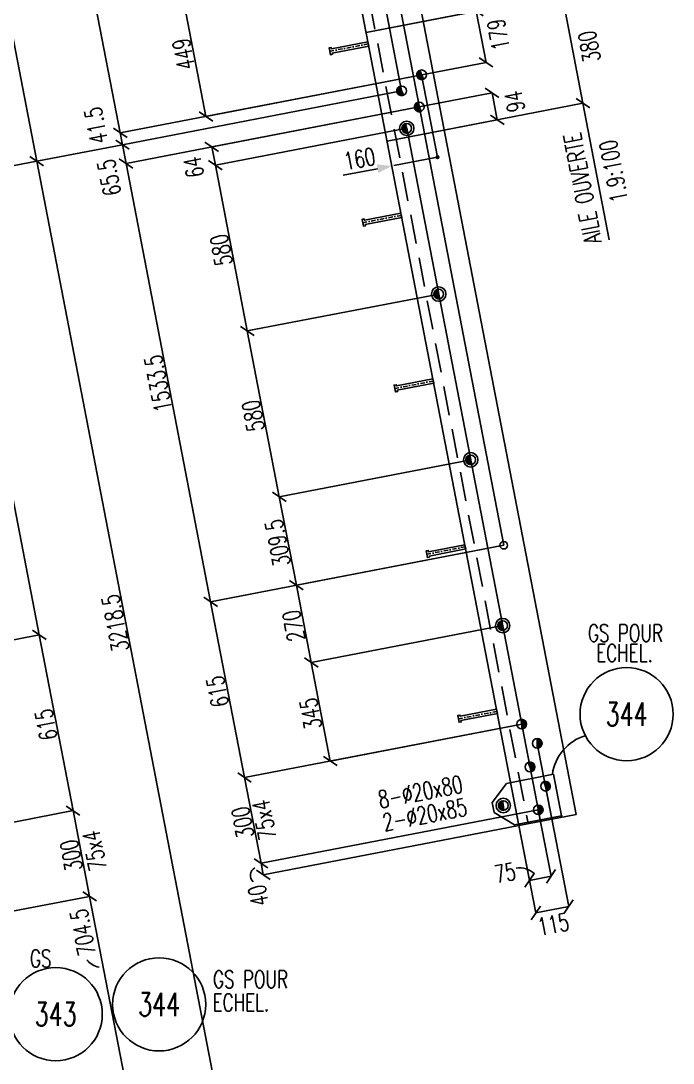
# Model space of a CAD drawing. Extents: x 512572 to 528792, y -20540 to -9023.
# Drawn here: x 524743 to 526985, y -18348 to -14766 of the extents above; entities that cross this region are included whole.
import ezdxf
from ezdxf.enums import TextEntityAlignment as Align

# ---------------------------------------------------------------- set-up
doc = ezdxf.new("R2010")
doc.units = 0
doc.header["$LTSCALE"] = 200
doc.header["$MEASUREMENT"] = 0
doc.linetypes.add('DASHDOT', pattern=[1, 0.5, -0.25, 0, -0.25])
doc.linetypes.add('DASHED', pattern=[0.75, 0.5, -0.25])
doc.layers.get('0').update_dxf_attribs({"linetype": 'CONTINUOUS'})
for name, color, linetype in [('ASSI', 3, 'CONTINUOUS'), ('BOLLINI_1', 7, 'CONTINUOUS'), ('Echelon', 1, 'CONTINUOUS'), ('FORI', 2, 'CONTINUOUS'), ('LINEA_ANG', 2, 'CONTINUOUS'), ('LINEE_PIASTRA', 2, 'CONTINUOUS'), ('LINEE_PIASTRE', 2, 'CONTINUOUS'), ('LP', 3, 'CONTINUOUS'), ('LS', 7, 'CONTINUOUS'), ('MZ', 6, 'DASHDOT'), ('PIASTRE', 5, 'CONTINUOUS'), ('QT_MAL', 7, 'CONTINUOUS'), ('QT_MPR', 7, 'CONTINUOUS'), ('QT_MSP', 7, 'CONTINUOUS'), ('TESTI_A_P', 7, 'CONTINUOUS'), ('TRAT-Y', 7, 'DASHED')]:
    doc.layers.add(name, color=color, linetype=linetype)
doc.styles.add('QUOTE', font='ROMANS8.SHX', dxfattribs={"width": 0.7})
doc.styles.add('RQL', font='ROMANS8.SHX', dxfattribs={"width": 0.7})
doc.styles.add('RS', font='ROMANS8.shx', dxfattribs={"width": 0.7})
doc.styles.get("Standard").update_dxf_attribs({"font": 'ROMANS8.SHX', "width": 0.7})
doc.dimstyles.new('FRECCE1', dxfattribs={"dimtxt": 60, "dimasz": 6.66, "dimexe": 0, "dimexo": 0, "dimgap": 1, "dimtad": 1, "dimzin": 0, "dimdsep": 46, "dimtxsty": 'RS', "dimblk1": 'QUOTP', "dimblk2": 'QUOTF', "dimsah": 1, "dimcen": 0, "dimclrd": 2, "dimclre": 2, "dimclrt": 7, "dimadec": 0, "dimazin": 0, "dimtfac": 1, "dimtix": 1, "dimtmove": 2, "dimatfit": 3, "dimldrblk": 'QUOTP', "dimfxl": 1, "dimtolj": 1, "dimtzin": 0, "dimarcsym": 0})
doc.dimstyles.new('TRATTO', dxfattribs={"dimscale": 0, "dimtxt": 60, "dimasz": 40, "dimexe": 0, "dimexo": 0, "dimgap": 5, "dimtad": 1, "dimrnd": 0.5, "dimdsep": 46, "dimtxsty": 'RS', "dimblk1": 'OBLIQUE', "dimblk2": 'OBLIQUE', "dimsah": 1, "dimcen": 0.09, "dimclrd": 2, "dimclre": 2, "dimclrt": 7, "dimadec": 0, "dimazin": 0, "dimtfac": 1, "dimtix": 1, "dimtmove": 2, "dimatfit": 3, "dimfxl": 1, "dimtolj": 1, "dimtzin": 0, "dimarcsym": 0})

# ---------------------------------------------------------------- blocks, each defined once
blk = doc.blocks.new('P20')
at = {"color": 0}
for p, q in [((0, 0.98), (0.02, 1)), ((0, 0.94), (0.06, 1)), ((1, -0.01), (0, 0.99)), ((0, 0.89), (0.1, 0.99)), ((0, 0.85), (0.14, 0.99)), ((0, 0.8), (0.18, 0.98)), ((0, 0.76), (0.22, 0.98)), ((0, 0.71), (0.25, 0.97)), ((0, 0.67), (0.29, 0.96)), ((1, -0.05), (0, 0.95)), ((0, 0.62), (0.32, 0.95)), ((0, 0.58), (0.36, 0.93)), ((0, 0.53), (0.39, 0.92)), ((0, 0.49), (0.42, 0.91)), ((1, -0.09), (0, 0.9)), ((0, 0.44), (0.45, 0.89)), ((0, 0.4), (0.48, 0.88)), ((0.99, -0.13), (0, 0.86)), ((0, 0.35), (0.51, 0.86)), ((0, 0.31), (0.54, 0.84)), ((0, 0.26), (0.56, 0.83)), ((0.99, -0.17), (0, 0.81)), ((0, 0.22), (0.59, 0.81)), ((0, 0.17), (0.61, 0.79)), ((0.98, -0.21), (0, 0.77)), ((0, 0.13), (0.64, 0.77)), ((0, 0.08), (0.66, 0.75)), ((0, 0.04), (0.69, 0.73)), ((0.97, -0.25), (0, 0.72)), ((0, -0.01), (0.71, 0.7)), ((0.96, -0.28), (0, 0.68)), ((0, -0.05), (0.73, 0.68)), ((0, -0.1), (0.75, 0.66)), ((0.95, -0.32), (0, 0.63)), ((0, -0.14), (0.77, 0.63)), ((0, -0.19), (0.79, 0.61)), ((0.94, -0.35), (0, 0.59)), ((0, -0.23), (0.81, 0.58)), ((0, -0.28), (0.83, 0.56)), ((0.92, -0.38), (0, 0.54)), ((0, -0.32), (0.85, 0.53)), ((0.91, -0.41), (0, 0.5)), ((0, -0.36), (0.87, 0.5)), ((0, -0.41), (0.88, 0.47)), ((0.9, -0.44), (0, 0.45)), ((0, -0.45), (0.9, 0.44)), ((0.88, -0.47), (0, 0.41)), ((0, -0.5), (0.91, 0.41)), ((0, -0.54), (0.92, 0.38)), ((0.87, -0.5), (0, 0.36)), ((0, -0.59), (0.94, 0.35)), ((0.85, -0.53), (0, 0.32)), ((0, -0.63), (0.95, 0.31)), ((0, -0.68), (0.96, 0.28)), ((0.83, -0.56), (0, 0.27)), ((0, -0.72), (0.97, 0.25)), ((0.81, -0.58), (0, 0.23)), ((0, -0.77), (0.98, 0.21)), ((0.79, -0.61), (0, 0.18)), ((0, -0.81), (0.99, 0.17)), ((0.77, -0.63), (0, 0.14)), ((0, -0.86), (0.99, 0.13)), ((0.75, -0.66), (0, 0.09)), ((0, -0.9), (1, 0.09)), ((0.73, -0.68), (0, 0.05)), ((0, -0.95), (1, 0.05)), ((0.71, -0.7), (0, 0.01)), ((0, -0.99), (1, 0.01)), ((1, 0.04), (0.04, 1)), ((1, 0.09), (0.09, 1)), ((0.99, 0.14), (0.14, 0.99)), ((0.98, 0.19), (0.19, 0.98)), ((0.97, 0.25), (0.25, 0.97)), ((0.95, 0.31), (0.31, 0.95)), ((0.92, 0.38), (0.38, 0.92)), ((0.88, 0.47), (0.47, 0.88)), ((0.81, 0.59), (0.59, 0.81)), ((0.69, -0.73), (0, -0.04)), ((0.66, -0.75), (0, -0.08)), ((0.64, -0.77), (0, -0.13)), ((0.61, -0.79), (0, -0.17)), ((0.59, -0.81), (0, -0.22)), ((0.56, -0.83), (0, -0.26)), ((0.54, -0.84), (0, -0.31)), ((0.51, -0.86), (0, -0.35)), ((0.48, -0.88), (0, -0.4)), ((0.45, -0.89), (0, -0.44)), ((0.42, -0.91), (0, -0.49)), ((0.39, -0.92), (0, -0.53)), ((0.36, -0.93), (0, -0.58)), ((0.32, -0.95), (0, -0.62)), ((0.29, -0.96), (0, -0.67)), ((0.25, -0.97), (0, -0.71)), ((0.22, -0.98), (0, -0.76)), ((0.18, -0.98), (0, -0.8)), ((0.14, -0.99), (0, -0.85)), ((0.1, -0.99), (0, -0.89)), ((0.04, -1), (1, -0.04)), ((0.09, -1), (1, -0.09)), ((0.14, -0.99), (0.99, -0.14)), ((0.19, -0.98), (0.98, -0.19)), ((0.25, -0.97), (0.97, -0.25)), ((0.31, -0.95), (0.95, -0.31)), ((0.38, -0.92), (0.92, -0.38)), ((0.47, -0.88), (0.88, -0.47)), ((0.59, -0.81), (0.81, -0.59))]:
    blk.add_line(p, q, dxfattribs=at)
for radius in [1.5, 1]:
    blk.add_circle((0, 0), radius)
blk = doc.blocks.new('MRKR_98')
blk.add_point((0, 0))
at = {"color": 7, "style": 'QUOTE', "width": 0.5, "flags": 1}
for tag, p in [('NFORI', (3.72, 5.3)), ('TI', (3.73, 6.83)), ('DI_S', (3.73, 6.42)), ('D_S', (3.73, 6.02)), ('E_S', (3.73, 5.68)), ('AUX2', (3.71, 4.93)), ('AUX1', (3.73, 4.19)), ('FAM', (3.73, 4.55)), ('COMMESSA', (3.73, 3.85)), ('MD', (3.73, 3.51)), ('MP', (3.73, 3.16)), ('LARGHEZZA', (3.73, 2.82)), ('SPESSORE', (3.73, 2.48)), ('NP', (3.73, 2.14)), ('SV', (3.73, 1.79)), ('PESO', (3.73, 1.45)), ('QUA', (3.73, 1.11)), ('LUN', (3.73, 0.76)), ('PROF', (3.73, 0.42)), ('POS', (3.73, 0.08))]:
    blk.add_attdef(tag, p, '', height=0.2, dxfattribs=at)
at = {"color": 7, "flags": 1}
for tag, p in [('LAV1', (5.26, 6.88)), ('LAV2', (5.26, 6.55)), ('LAV3', (5.26, 6.21)), ('LAV4', (5.26, 5.88)), ('LAV5', (5.26, 5.55)), ('LAV6', (5.26, 5.21)), ('LAV7', (5.26, 4.88)), ('LAV8', (5.26, 4.55)), ('LAV9', (5.26, 4.21)), ('LAV10', (5.26, 3.88))]:
    blk.add_attdef(tag, p, '', height=0.2, dxfattribs=at)
blk = doc.blocks.new('20')
at = {"color": 0}
for p, q in [((0, 0.98), (0.02, 1)), ((0, 0.94), (0.06, 1)), ((1, -0.01), (0, 0.99)), ((0, 0.89), (0.1, 0.99)), ((0, 0.85), (0.14, 0.99)), ((0, 0.8), (0.18, 0.98)), ((0, 0.76), (0.22, 0.98)), ((0, 0.71), (0.25, 0.97)), ((0, 0.67), (0.29, 0.96)), ((1, -0.05), (0, 0.95)), ((0, 0.62), (0.32, 0.95)), ((0, 0.58), (0.36, 0.93)), ((0, 0.53), (0.39, 0.92)), ((0, 0.49), (0.42, 0.91)), ((1, -0.09), (0, 0.9)), ((0, 0.44), (0.45, 0.89)), ((0, 0.4), (0.48, 0.88)), ((0.99, -0.13), (0, 0.86)), ((0, 0.35), (0.51, 0.86)), ((0, 0.31), (0.54, 0.84)), ((0, 0.26), (0.56, 0.83)), ((0.99, -0.17), (0, 0.81)), ((0, 0.22), (0.59, 0.81)), ((0, 0.17), (0.61, 0.79)), ((0.98, -0.21), (0, 0.77)), ((0, 0.13), (0.64, 0.77)), ((0, 0.08), (0.66, 0.75)), ((0, 0.04), (0.69, 0.73)), ((0.97, -0.25), (0, 0.72)), ((0, -0.01), (0.71, 0.7)), ((0.96, -0.28), (0, 0.68)), ((0, -0.05), (0.73, 0.68)), ((0, -0.1), (0.75, 0.66)), ((0.95, -0.32), (0, 0.63)), ((0, -0.14), (0.77, 0.63)), ((0, -0.19), (0.79, 0.61)), ((0.94, -0.35), (0, 0.59)), ((0, -0.23), (0.81, 0.58)), ((0, -0.28), (0.83, 0.56)), ((0.92, -0.38), (0, 0.54)), ((0, -0.32), (0.85, 0.53)), ((0.91, -0.41), (0, 0.5)), ((0, -0.36), (0.87, 0.5)), ((0, -0.41), (0.88, 0.47)), ((0.9, -0.44), (0, 0.45)), ((0, -0.45), (0.9, 0.44)), ((0.88, -0.47), (0, 0.41)), ((0, -0.5), (0.91, 0.41)), ((0, -0.54), (0.92, 0.38)), ((0.87, -0.5), (0, 0.36)), ((0, -0.59), (0.94, 0.35)), ((0.85, -0.53), (0, 0.32)), ((0, -0.63), (0.95, 0.31)), ((0, -0.68), (0.96, 0.28)), ((0.83, -0.56), (0, 0.27)), ((0, -0.72), (0.97, 0.25)), ((0.81, -0.58), (0, 0.23)), ((0, -0.77), (0.98, 0.21)), ((0.79, -0.61), (0, 0.18)), ((0, -0.81), (0.99, 0.17)), ((0.77, -0.63), (0, 0.14)), ((0, -0.86), (0.99, 0.13)), ((0.75, -0.66), (0, 0.09)), ((0, -0.9), (1, 0.09)), ((0.73, -0.68), (0, 0.05)), ((0, -0.95), (1, 0.05)), ((0.71, -0.7), (0, 0.01)), ((0, -0.99), (1, 0.01)), ((1, 0.04), (0.04, 1)), ((1, 0.09), (0.09, 1)), ((0.99, 0.14), (0.14, 0.99)), ((0.98, 0.19), (0.19, 0.98)), ((0.97, 0.25), (0.25, 0.97)), ((0.95, 0.31), (0.31, 0.95)), ((0.92, 0.38), (0.38, 0.92)), ((0.88, 0.47), (0.47, 0.88)), ((0.81, 0.59), (0.59, 0.81)), ((0.69, -0.73), (0, -0.04)), ((0.66, -0.75), (0, -0.08)), ((0.64, -0.77), (0, -0.13)), ((0.61, -0.79), (0, -0.17)), ((0.59, -0.81), (0, -0.22)), ((0.56, -0.83), (0, -0.26)), ((0.54, -0.84), (0, -0.31)), ((0.51, -0.86), (0, -0.35)), ((0.48, -0.88), (0, -0.4)), ((0.45, -0.89), (0, -0.44)), ((0.42, -0.91), (0, -0.49)), ((0.39, -0.92), (0, -0.53)), ((0.36, -0.93), (0, -0.58)), ((0.32, -0.95), (0, -0.62)), ((0.29, -0.96), (0, -0.67)), ((0.25, -0.97), (0, -0.71)), ((0.22, -0.98), (0, -0.76)), ((0.18, -0.98), (0, -0.8)), ((0.14, -0.99), (0, -0.85)), ((0.1, -0.99), (0, -0.89)), ((0.04, -1), (1, -0.04)), ((0.09, -1), (1, -0.09)), ((0.14, -0.99), (0.99, -0.14)), ((0.19, -0.98), (0.98, -0.19)), ((0.25, -0.97), (0.97, -0.25)), ((0.31, -0.95), (0.95, -0.31)), ((0.38, -0.92), (0.92, -0.38)), ((0.47, -0.88), (0.88, -0.47)), ((0.59, -0.81), (0.81, -0.59))]:
    blk.add_line(p, q, dxfattribs=at)
blk.add_line((0, 1), (0, -1))
blk.add_circle((0, 0), 1)
blk = doc.blocks.new('16')
blk.add_circle((0, 0), 1)
blk = doc.blocks.new('ASSE98')
blk.add_line((0, 0), (1, 0))
at = {"color": 7, "style": 'QUOTE', "width": 0.5, "flags": 1}
for tag, p in [('TI', (1.38308, 6.82731)), ('DI_S', (1.38308, 6.42178)), ('D_S', (1.38308, 6.02092)), ('E_S', (1.38308, 5.68065)), ('NFORI', (1.36454, 5.29792)), ('ALAR', (1.36349, 4.93246)), ('FAM', (1.3775, 4.54645)), ('ALA', (1.38308, 4.19257)), ('DISP2', (1.38308, 3.84971)), ('DISP1', (1.38308, 3.50686)), ('PINZAF', (1.38308, 3.164)), ('PINZAI', (1.38308, 2.82114)), ('TRP', (1.38308, 2.47829)), ('NP', (1.38308, 2.13543)), ('SV', (1.38308, 1.79257)), ('PESO', (1.38308, 1.44971)), ('QUA', (1.38308, 1.10686)), ('LUN', (1.38308, 0.764)), ('PROF', (1.38308, 0.42114)), ('POS', (1.38308, 0.07829))]:
    blk.add_attdef(tag, p, '', height=0.2, dxfattribs=at)
at = {"color": 7, "flags": 1}
for tag, p in [('LAV1', (3.07431, 6.82847)), ('LAV2', (3.07431, 6.49513)), ('LAV3', (3.07431, 6.1618)), ('LAV4', (3.07431, 5.82847)), ('LAV5', (3.07431, 5.49513)), ('LAV6', (3.07431, 5.1618)), ('LAV7', (3.07431, 4.82847)), ('LAV8', (3.07431, 4.49513)), ('LAV9', (3.07431, 4.1618)), ('LAV10', (3.07431, 3.82847))]:
    blk.add_attdef(tag, p, '', height=0.2, dxfattribs=at)
blk = doc.blocks.new('A$C6E393FD9')
at = {"layer": 'Echelon', "color": 3}
blk.add_lwpolyline([(2.5, 0), (0, 19.8), (168.6, 41.4), (167.9, 47.2), (177.8, 48.5), (181.8, 17.1), (171.9, 15.8), (171.2, 21.6), (2.5, 0)], close=True, dxfattribs=at)
at = {"layer": 'MZ', "ltscale": 0.2}
blk.add_line((1.3, 9.9), (179.8, 32.8), dxfattribs=at)
blk = doc.blocks.new('_OBLIQUE')
at = {"color": 0, "linetype": 'ByBlock'}
blk.add_line((-0.5, -0.5), (0.5, 0.5), dxfattribs=at)
blk = doc.blocks.new('*D52')
at = {"layer": 'QT_MPR', "color": 2, "lineweight": -2, "transparency": 16777216}
for p, q in [((525842.3, -13663.4), (524834.9, -13857.7)), ((524834.9, -13857.7), (525084.3, -15151.4)), ((526120.3, -14951.6), (525084.3, -15151.4))]:
    blk.add_line(p, q, dxfattribs=at)
at = {"layer": 'QT_MPR', "color": 2, "lineweight": -2, "transparency": 16777216, "xscale": 40, "yscale": 40, "zscale": 40}
for p, rotation in [((524834.9, -13857.7), 100.9154326102389), ((525084.3, -15151.4), 280.9154326102389)]:
    blk.add_blockref('_OBLIQUE', p, dxfattribs=dict(at, rotation=rotation))
at = {"layer": 'QT_MPR', "color": 7, "transparency": 16777216, "insert": (524925.2, -14511.2), "char_height": 60, "attachment_point": 5, "rotation": 100.9154, "style": 'RS'}
blk.add_mtext('\\A1;1317.5', dxfattribs=at)
blk = doc.blocks.new('*D53')
at = {"layer": 'QT_MPR', "color": 2, "lineweight": -2, "transparency": 16777216}
for p, q in [((526120.3, -14951.6), (525084.3, -15151.4)), ((526051.5, -15006.8), (525092.2, -15191.8)), ((525084.3, -15151.4), (525092.2, -15191.8))]:
    blk.add_line(p, q, dxfattribs=at)
at = {"layer": 'QT_MPR', "color": 2, "lineweight": -2, "transparency": 16777216, "xscale": 40, "yscale": 40, "zscale": 40}
for p, rotation in [((525084.3, -15151.4), 100.9154326102389), ((525092.2, -15191.8), 280.9154326102389)]:
    blk.add_blockref('_OBLIQUE', p, dxfattribs=dict(at, rotation=rotation))
at = {"layer": 'QT_MPR', "color": 7, "transparency": 16777216, "insert": (525000.9, -15125.7), "char_height": 60, "attachment_point": 5, "rotation": 100.9154, "style": 'RS'}
blk.add_mtext('\\A1;41.5', dxfattribs=at)
blk = doc.blocks.new('*D54')
at = {"layer": 'QT_MPR', "color": 2, "lineweight": -2, "transparency": 16777216}
for p, q in [((526051.5, -15006.8), (525092.2, -15191.8)), ((526112, -15062), (525104.6, -15256.3)), ((525092.2, -15191.8), (525104.6, -15256.3))]:
    blk.add_line(p, q, dxfattribs=at)
at = {"layer": 'QT_MPR', "color": 2, "lineweight": -2, "transparency": 16777216, "xscale": 40, "yscale": 40, "zscale": 40}
for p, rotation in [((525092.2, -15191.8), 100.9154326102389), ((525104.6, -15256.3), 280.9154326102389)]:
    blk.add_blockref('_OBLIQUE', p, dxfattribs=dict(at, rotation=rotation))
at = {"layer": 'QT_MPR', "color": 7, "transparency": 16777216, "insert": (525046.5, -15305), "char_height": 60, "attachment_point": 5, "rotation": 100.9154, "style": 'RS'}
blk.add_mtext('\\A1;65.5', dxfattribs=at)
blk = doc.blocks.new('*D55')
at = {"layer": 'QT_MPR', "color": 2, "lineweight": -2, "transparency": 16777216}
for p, q in [((526112, -15062), (525104.6, -15256.3)), ((525104.6, -15256.3), (525395, -16762.2)), ((526402.4, -16567.9), (525395, -16762.2))]:
    blk.add_line(p, q, dxfattribs=at)
at = {"layer": 'QT_MPR', "color": 2, "lineweight": -2, "transparency": 16777216, "xscale": 40, "yscale": 40, "zscale": 40}
for p, rotation in [((525104.6, -15256.3), 100.9154326102389), ((525395, -16762.2), 280.9154326102389)]:
    blk.add_blockref('_OBLIQUE', p, dxfattribs=dict(at, rotation=rotation))
at = {"layer": 'QT_MPR', "color": 7, "transparency": 16777216, "insert": (525214.7, -16012.4), "char_height": 60, "attachment_point": 5, "rotation": 100.9154, "style": 'RS'}
blk.add_mtext('\\A1;1533.5', dxfattribs=at)
blk = doc.blocks.new('*D56')
at = {"layer": 'QT_MPR', "color": 2, "lineweight": -2, "transparency": 16777216}
for p, q in [((526402.4, -16567.9), (525395, -16762.2)), ((525395, -16762.2), (525511.5, -17366.4)), ((526464, -17182.7), (525511.5, -17366.4))]:
    blk.add_line(p, q, dxfattribs=at)
at = {"layer": 'QT_MPR', "color": 2, "lineweight": -2, "transparency": 16777216, "xscale": 40, "yscale": 40, "zscale": 40}
for p, rotation in [((525395, -16762.2), 100.9154326102389), ((525511.5, -17366.4), 280.9154326102389)]:
    blk.add_blockref('_OBLIQUE', p, dxfattribs=dict(at, rotation=rotation))
at = {"layer": 'QT_MPR', "color": 7, "transparency": 16777216, "insert": (525418.9, -17070.9), "char_height": 60, "attachment_point": 5, "rotation": 100.9154, "style": 'RS'}
blk.add_mtext('\\A1;615', dxfattribs=at)
blk = doc.blocks.new('*D57')
at = {"layer": 'QT_MPR', "color": 2, "lineweight": -2, "transparency": 16777216}
for p, q in [((526464, -17182.7), (525511.5, -17366.4)), ((525511.5, -17366.4), (525568.3, -17660.9)), ((526520.8, -17477.2), (525568.3, -17660.9))]:
    blk.add_line(p, q, dxfattribs=at)
at = {"layer": 'QT_MPR', "color": 2, "lineweight": -2, "transparency": 16777216, "xscale": 40, "yscale": 40, "zscale": 40}
for p, rotation in [((525511.5, -17366.4), 100.9154326102389), ((525568.3, -17660.9), 280.9154326102389)]:
    blk.add_blockref('_OBLIQUE', p, dxfattribs=dict(at, rotation=rotation))
at = {"layer": 'QT_MPR', "color": 7, "transparency": 16777216, "insert": (525579, -17512), "char_height": 60, "attachment_point": 5, "rotation": 100.9154, "style": 'RS'}
blk.add_mtext('\\A1;75x4', dxfattribs=at)
blk = doc.blocks.new('*D58')
at = {"layer": 'QT_MPR', "color": 2, "lineweight": -2, "transparency": 16777216}
for p, q in [((526464, -17182.7), (525511.5, -17366.4)), ((525511.5, -17366.4), (525568.3, -17660.9)), ((526520.8, -17477.2), (525568.3, -17660.9))]:
    blk.add_line(p, q, dxfattribs=at)
at = {"layer": 'QT_MPR', "color": 2, "lineweight": -2, "transparency": 16777216, "xscale": 40, "yscale": 40, "zscale": 40}
for p, rotation in [((525511.5, -17366.4), 100.9154326102389), ((525568.3, -17660.9), 280.9154326102389)]:
    blk.add_blockref('_OBLIQUE', p, dxfattribs=dict(at, rotation=rotation))
at = {"layer": 'QT_MPR', "color": 7, "transparency": 16777216, "insert": (525505.5, -17520.3), "char_height": 60, "attachment_point": 5, "rotation": 100.9154, "style": 'RS'}
blk.add_mtext('\\A1;300', dxfattribs=at)
blk = doc.blocks.new('*D59')
at = {"layer": 'QT_MPR', "color": 2, "lineweight": -2, "transparency": 16777216}
for p, q in [((526520.8, -17477.2), (525568.3, -17660.9)), ((526454.7, -17530.7), (525575.9, -17700.2)), ((525568.3, -17660.9), (525575.9, -17700.2))]:
    blk.add_line(p, q, dxfattribs=at)
at = {"layer": 'QT_MPR', "color": 2, "lineweight": -2, "transparency": 16777216, "xscale": 40, "yscale": 40, "zscale": 40}
for p, rotation in [((525568.3, -17660.9), 100.9154326102389), ((525575.9, -17700.2), 280.9154326102389)]:
    blk.add_blockref('_OBLIQUE', p, dxfattribs=dict(at, rotation=rotation))
at = {"layer": 'QT_MPR', "color": 7, "transparency": 16777216, "insert": (525558.8, -17771.7), "char_height": 60, "attachment_point": 5, "rotation": 100.9154, "style": 'RS'}
blk.add_mtext('\\A1;40', dxfattribs=at)
blk = doc.blocks.new('*D72')
at = {"layer": 'QT_MSP', "color": 2, "lineweight": -2, "transparency": 16777216}
for p, q in [((525951.8, -14526.7), (525293.9, -14653.6)), ((525293.9, -14653.6), (525378.9, -15094.6)), ((526120.3, -14951.6), (525378.9, -15094.6))]:
    blk.add_line(p, q, dxfattribs=at)
at = {"layer": 'QT_MSP', "color": 2, "lineweight": -2, "transparency": 16777216, "xscale": 40, "yscale": 40, "zscale": 40}
for p, rotation in [((525293.9, -14653.6), 100.9154326102389), ((525378.9, -15094.6), 280.9154326102389)]:
    blk.add_blockref('_OBLIQUE', p, dxfattribs=dict(at, rotation=rotation))
at = {"layer": 'QT_MSP', "color": 7, "transparency": 16777216, "insert": (525302, -14880.7), "char_height": 60, "attachment_point": 5, "rotation": 100.9154, "style": 'RS'}
blk.add_mtext('\\A1;449', dxfattribs=at)
blk = doc.blocks.new('*D73')
at = {"layer": 'QT_MSP', "color": 2, "lineweight": -2, "transparency": 16777216}
for p, q in [((526112, -15062), (525399.1, -15199.4)), ((526069.2, -15135.5), (525411.3, -15262.4)), ((525399.1, -15199.4), (525411.3, -15262.4))]:
    blk.add_line(p, q, dxfattribs=at)
at = {"layer": 'QT_MSP', "color": 2, "lineweight": -2, "transparency": 16777216, "xscale": 40, "yscale": 40, "zscale": 40}
for p, rotation in [((525399.1, -15199.4), 100.9154326102389), ((525411.3, -15262.4), 280.9154326102389)]:
    blk.add_blockref('_OBLIQUE', p, dxfattribs=dict(at, rotation=rotation))
at = {"layer": 'QT_MSP', "color": 7, "transparency": 16777216, "insert": (525336.9, -15269), "char_height": 60, "attachment_point": 5, "rotation": 100.9154, "style": 'RS'}
blk.add_mtext('\\A1;64', dxfattribs=at)
blk = doc.blocks.new('*D74')
at = {"layer": 'QT_MSP', "color": 2, "lineweight": -2, "transparency": 16777216}
for p, q in [((526069.2, -15135.5), (525411.3, -15262.4)), ((525411.3, -15262.4), (525521.1, -15831.9)), ((526179, -15705), (525521.1, -15831.9))]:
    blk.add_line(p, q, dxfattribs=at)
at = {"layer": 'QT_MSP', "color": 2, "lineweight": -2, "transparency": 16777216, "xscale": 40, "yscale": 40, "zscale": 40}
for p, rotation in [((525411.3, -15262.4), 100.9154326102389), ((525521.1, -15831.9), 280.9154326102389)]:
    blk.add_blockref('_OBLIQUE', p, dxfattribs=dict(at, rotation=rotation))
at = {"layer": 'QT_MSP', "color": 7, "transparency": 16777216, "insert": (525431.8, -15553.8), "char_height": 60, "attachment_point": 5, "rotation": 100.9154, "style": 'RS'}
blk.add_mtext('\\A1;580', dxfattribs=at)
blk = doc.blocks.new('*D75')
at = {"layer": 'QT_MSP', "color": 2, "lineweight": -2, "transparency": 16777216}
for p, q in [((526179, -15705), (525521.1, -15831.9)), ((525521.1, -15831.9), (525630.9, -16401.4)), ((526288.8, -16274.5), (525630.9, -16401.4))]:
    blk.add_line(p, q, dxfattribs=at)
at = {"layer": 'QT_MSP', "color": 2, "lineweight": -2, "transparency": 16777216, "xscale": 40, "yscale": 40, "zscale": 40}
for p, rotation in [((525521.1, -15831.9), 100.9154326102389), ((525630.9, -16401.4), 280.9154326102389)]:
    blk.add_blockref('_OBLIQUE', p, dxfattribs=dict(at, rotation=rotation))
at = {"layer": 'QT_MSP', "color": 7, "transparency": 16777216, "insert": (525541.7, -16123.3), "char_height": 60, "attachment_point": 5, "rotation": 100.9154, "style": 'RS'}
blk.add_mtext('\\A1;580', dxfattribs=at)
blk = doc.blocks.new('*D76')
at = {"layer": 'QT_MSP', "color": 2, "lineweight": -2, "transparency": 16777216}
for p, q in [((526288.8, -16274.5), (525630.9, -16401.4)), ((525630.9, -16401.4), (525689.6, -16705.4)), ((526402.4, -16567.9), (525689.6, -16705.4))]:
    blk.add_line(p, q, dxfattribs=at)
at = {"layer": 'QT_MSP', "color": 2, "lineweight": -2, "transparency": 16777216, "xscale": 40, "yscale": 40, "zscale": 40}
for p, rotation in [((525630.9, -16401.4), 100.9154326102389), ((525689.6, -16705.4), 280.9154326102389)]:
    blk.add_blockref('_OBLIQUE', p, dxfattribs=dict(at, rotation=rotation))
at = {"layer": 'QT_MSP', "color": 7, "transparency": 16777216, "insert": (525625.9, -16560), "char_height": 60, "attachment_point": 5, "rotation": 100.9154, "style": 'RS'}
blk.add_mtext('\\A1;309.5', dxfattribs=at)
blk = doc.blocks.new('*D77')
at = {"layer": 'QT_MSP', "color": 2, "lineweight": -2, "transparency": 16777216}
for p, q in [((526402.4, -16567.9), (525689.6, -16705.4)), ((525689.6, -16705.4), (525740.8, -16970.9)), ((526398.7, -16844), (525740.8, -16970.9))]:
    blk.add_line(p, q, dxfattribs=at)
at = {"layer": 'QT_MSP', "color": 2, "lineweight": -2, "transparency": 16777216, "xscale": 40, "yscale": 40, "zscale": 40}
for p, rotation in [((525689.6, -16705.4), 100.9154326102389), ((525740.8, -16970.9), 280.9154326102389)]:
    blk.add_blockref('_OBLIQUE', p, dxfattribs=dict(at, rotation=rotation))
at = {"layer": 'QT_MSP', "color": 7, "transparency": 16777216, "insert": (525680.8, -16844.8), "char_height": 60, "attachment_point": 5, "rotation": 100.9154, "style": 'RS'}
blk.add_mtext('\\A1;270', dxfattribs=at)
blk = doc.blocks.new('*D78')
at = {"layer": 'QT_MSP', "color": 2, "lineweight": -2, "transparency": 16777216}
for p, q in [((526398.7, -16844), (525740.8, -16970.9)), ((525740.8, -16970.9), (525806.1, -17309.5)), ((526464, -17182.7), (525806.1, -17309.5))]:
    blk.add_line(p, q, dxfattribs=at)
at = {"layer": 'QT_MSP', "color": 2, "lineweight": -2, "transparency": 16777216, "xscale": 40, "yscale": 40, "zscale": 40}
for p, rotation in [((525740.8, -16970.9), 100.9154326102389), ((525806.1, -17309.5), 280.9154326102389)]:
    blk.add_blockref('_OBLIQUE', p, dxfattribs=dict(at, rotation=rotation))
at = {"layer": 'QT_MSP', "color": 7, "transparency": 16777216, "insert": (525739.1, -17146.9), "char_height": 60, "attachment_point": 5, "rotation": 100.9154, "style": 'RS'}
blk.add_mtext('\\A1;345', dxfattribs=at)
blk = doc.blocks.new('*D83')
at = {"layer": 'LS', "color": 2, "lineweight": -2, "transparency": 16777216}
for p, q in [((526520.8, -17477.2), (526564.8, -17705.6)), ((526454.7, -17530.7), (526491.2, -17719.8)), ((526491.2, -17719.8), (526564.8, -17705.6))]:
    blk.add_line(p, q, dxfattribs=at)
at = {"layer": 'LS', "color": 2, "lineweight": -2, "transparency": 16777216, "xscale": 40, "yscale": 40, "zscale": 40}
for p, rotation in [((526564.8, -17705.6), 10.91543261400001), ((526491.2, -17719.8), 190.915432614)]:
    blk.add_blockref('_OBLIQUE', p, dxfattribs=dict(at, rotation=rotation))
at = {"layer": 'LS', "color": 7, "transparency": 16777216, "insert": (526407.1, -17693.3), "char_height": 60, "attachment_point": 5, "rotation": 10.9154, "style": 'RS'}
blk.add_mtext('\\A1;75', dxfattribs=at)
blk = doc.blocks.new('*D84')
at = {"layer": 'LS', "color": 2, "lineweight": -2, "transparency": 16777216}
for p, q in [((526545.8, -17396), (526625.6, -17809.3)), ((526454.7, -17530.7), (526512.6, -17831.1)), ((526512.6, -17831.1), (526625.6, -17809.3))]:
    blk.add_line(p, q, dxfattribs=at)
at = {"layer": 'LS', "color": 2, "lineweight": -2, "transparency": 16777216, "xscale": 40, "yscale": 40, "zscale": 40}
for p, rotation in [((526625.6, -17809.3), 10.91543261400001), ((526512.6, -17831.1), 190.915432614)]:
    blk.add_blockref('_OBLIQUE', p, dxfattribs=dict(at, rotation=rotation))
at = {"layer": 'LS', "color": 7, "transparency": 16777216, "insert": (526572.5, -17870.6), "char_height": 60, "attachment_point": 5, "rotation": 10.9154, "style": 'RS'}
blk.add_mtext('\\A1;115', dxfattribs=at)
blk = doc.blocks.new('*D91')
at = {"layer": 'QT_MPR', "color": 2, "lineweight": -2, "transparency": 16777216}
for p, q in [((522528.8, -10191), (523775.8, -9950.5)), ((523775.8, -9950.5), (524797.6, -15248.6)), ((523543.7, -15490.5), (524797.6, -15248.6))]:
    blk.add_line(p, q, dxfattribs=at)
at = {"layer": 'QT_MPR', "color": 2, "lineweight": -2, "transparency": 16777216, "xscale": 40, "yscale": 40, "zscale": 40}
for p, rotation in [((523775.8, -9950.5), 100.9154326102523), ((524797.6, -15248.6), 280.9154326102524)]:
    blk.add_blockref('_OBLIQUE', p, dxfattribs=dict(at, rotation=rotation))
at = {"layer": 'QT_MPR', "color": 7, "transparency": 16777216, "insert": (524252.3, -12606.2), "char_height": 60, "attachment_point": 5, "rotation": 100.9154, "style": 'RS'}
blk.add_mtext('\\A1;5396', dxfattribs=at)
blk = doc.blocks.new('*D92')
at = {"layer": 'QT_MPR', "color": 2, "lineweight": -2, "transparency": 16777216}
for p, q in [((523543.7, -15490.5), (524797.6, -15248.6)), ((524797.6, -15248.6), (525407.1, -18409.3)), ((524160.1, -18649.8), (525407.1, -18409.3))]:
    blk.add_line(p, q, dxfattribs=at)
at = {"layer": 'QT_MPR', "color": 2, "lineweight": -2, "transparency": 16777216, "xscale": 40, "yscale": 40, "zscale": 40}
for p, rotation in [((524797.6, -15248.6), 100.9154326102523), ((525407.1, -18409.3), 280.9154326102524)]:
    blk.add_blockref('_OBLIQUE', p, dxfattribs=dict(at, rotation=rotation))
at = {"layer": 'QT_MPR', "color": 7, "transparency": 16777216, "insert": (525068, -16835.6), "char_height": 60, "attachment_point": 5, "rotation": 100.9154, "style": 'RS'}
blk.add_mtext('\\A1;3218.5', dxfattribs=at)
blk = doc.blocks.new('*D106')
at = {"layer": 'QT_MPR', "color": 2, "lineweight": -2, "transparency": 16777216}
for p, q in [((523508, -15564.2), (524515.4, -15369.9)), ((524515.4, -15369.9), (524805.9, -16875.8)), ((523798.4, -17070.1), (524805.9, -16875.8))]:
    blk.add_line(p, q, dxfattribs=at)
at = {"layer": 'QT_MPR', "color": 2, "lineweight": -2, "transparency": 16777216, "xscale": 40, "yscale": 40, "zscale": 40}
for p, rotation in [((524515.4, -15369.9), 100.9154326102523), ((524805.9, -16875.8), 280.9154326102524)]:
    blk.add_blockref('_OBLIQUE', p, dxfattribs=dict(at, rotation=rotation))
at = {"layer": 'QT_MPR', "color": 7, "transparency": 16777216, "insert": (524626.3, -16129.5), "char_height": 60, "attachment_point": 5, "rotation": 100.9154, "style": 'RS'}
blk.add_mtext('\\A1;1533.5', dxfattribs=at)
blk = doc.blocks.new('*D107')
at = {"layer": 'QT_MPR', "color": 2, "lineweight": -2, "transparency": 16777216}
for p, q in [((523798.4, -17070.1), (524805.9, -16875.8)), ((524805.9, -16875.8), (524922.4, -17480)), ((523969.9, -17663.7), (524922.4, -17480))]:
    blk.add_line(p, q, dxfattribs=at)
at = {"layer": 'QT_MPR', "color": 2, "lineweight": -2, "transparency": 16777216, "xscale": 40, "yscale": 40, "zscale": 40}
for p, rotation in [((524805.9, -16875.8), 100.9154326102523), ((524922.4, -17480), 280.9154326102524)]:
    blk.add_blockref('_OBLIQUE', p, dxfattribs=dict(at, rotation=rotation))
at = {"layer": 'QT_MPR', "color": 7, "transparency": 16777216, "insert": (524829.7, -17184.5), "char_height": 60, "attachment_point": 5, "rotation": 100.9154, "style": 'RS'}
blk.add_mtext('\\A1;615', dxfattribs=at)
blk = doc.blocks.new('*D108')
at = {"layer": 'QT_MPR', "color": 2, "lineweight": -2, "transparency": 16777216}
for p, q in [((523969.9, -17663.7), (524922.4, -17480)), ((524922.4, -17480), (524979.2, -17774.5)), ((524026.7, -17958.2), (524979.2, -17774.5))]:
    blk.add_line(p, q, dxfattribs=at)
at = {"layer": 'QT_MPR', "color": 2, "lineweight": -2, "transparency": 16777216, "xscale": 40, "yscale": 40, "zscale": 40}
for p, rotation in [((524922.4, -17480), 100.9154326102523), ((524979.2, -17774.5), 280.9154326102524)]:
    blk.add_blockref('_OBLIQUE', p, dxfattribs=dict(at, rotation=rotation))
at = {"layer": 'QT_MPR', "color": 7, "transparency": 16777216, "insert": (524995.6, -17617.8), "char_height": 60, "attachment_point": 5, "rotation": 100.9154, "style": 'RS'}
blk.add_mtext('\\A1;75x4', dxfattribs=at)
blk = doc.blocks.new('*D109')
at = {"layer": 'QT_MPR', "color": 2, "lineweight": -2, "transparency": 16777216}
for p, q in [((523969.9, -17663.7), (524922.4, -17480)), ((524922.4, -17480), (524979.2, -17774.5)), ((524026.7, -17958.2), (524979.2, -17774.5))]:
    blk.add_line(p, q, dxfattribs=at)
at = {"layer": 'QT_MPR', "color": 2, "lineweight": -2, "transparency": 16777216, "xscale": 40, "yscale": 40, "zscale": 40}
for p, rotation in [((524922.4, -17480), 100.9154326102523), ((524979.2, -17774.5), 280.9154326102524)]:
    blk.add_blockref('_OBLIQUE', p, dxfattribs=dict(at, rotation=rotation))
at = {"layer": 'QT_MPR', "color": 7, "transparency": 16777216, "insert": (524916.4, -17633.9), "char_height": 60, "attachment_point": 5, "rotation": 100.9154, "style": 'RS'}
blk.add_mtext('\\A1;300', dxfattribs=at)
blk = doc.blocks.new('*D111')
at = {"layer": 'QT_MPR', "color": 2, "lineweight": -2, "transparency": 16777216}
for p, q in [((524042.9, -17955.1), (524979.2, -17774.5)), ((524979.2, -17774.5), (525112.5, -18466.1)), ((524160.1, -18649.8), (525112.5, -18466.1))]:
    blk.add_line(p, q, dxfattribs=at)
at = {"layer": 'QT_MPR', "color": 2, "lineweight": -2, "transparency": 16777216, "xscale": 40, "yscale": 40, "zscale": 40}
for p, rotation in [((524979.2, -17774.5), 100.9154326102523), ((525112.5, -18466.1), 280.9154326102524)]:
    blk.add_blockref('_OBLIQUE', p, dxfattribs=dict(at, rotation=rotation))
at = {"layer": 'QT_MPR', "color": 7, "transparency": 16777216, "insert": (524955.7, -17898.2), "char_height": 60, "attachment_point": 5, "rotation": 100.9154, "style": 'RS'}
blk.add_mtext('\\A1;704.5', dxfattribs=at)
blk = doc.blocks.new('QUOTP')
at = {"layer": 'ASSI', "color": 2, "const_width": 1.07}
blk.add_lwpolyline([(-0.53, 0, 1), (0.53, 0, 1)], format="xyb", close=True, dxfattribs=at)
blk = doc.blocks.new('QUOTF')
at = {"layer": 'LS', "color": 2}
blk.add_line((7.5, 0), (25.5, 0), dxfattribs=at)
blk.add_solid([(7.5, 2.25), (0, 0), (7.5, -2.25)], dxfattribs=at)
blk = doc.blocks.new('*D134')
at = {"layer": 'QT_MAL', "color": 2, "lineweight": -2, "transparency": 16777216}
for p, q in [((526168.3, -15235.8), (526024.3, -15263.5)), ((526017.7, -15264.8), (526017.7, -15264.8))]:
    blk.add_line(p, q, dxfattribs=at)
at = {"layer": 'QT_MAL', "color": 2, "lineweight": -2, "transparency": 16777216, "xscale": 6.66, "yscale": 6.66, "zscale": 6.66}
for name, p, rotation in [('QUOTF', (526017.7, -15264.8), 190.9154326102389), ('QUOTP', (526174.8, -15234.5), 10.91543261023896)]:
    blk.add_blockref(name, p, dxfattribs=dict(at, rotation=rotation))
at = {"layer": 'QT_MAL', "color": 7, "transparency": 16777216, "insert": (525906.7, -15240.4), "char_height": 60, "attachment_point": 5, "rotation": 10.9154, "style": 'RS'}
blk.add_mtext('\\A1;160', dxfattribs=at)
blk = doc.blocks.new('bull')
at = {"style": 'RS', "width": 0.7, "flags": 1}
for tag, p in [('NN', (-12.25, 0)), ('DIAMETRO', (0, -4.86)), ('SERRAGGIO', (0, -9.71)), ('LUNGHEZZA', (0, -14.57)), ('NB', (0, -19.43)), ('TIPO', (0, -24.12)), ('EL', (-0.14, -29))]:
    blk.add_attdef(tag, p, '', height=3, dxfattribs=at)
at = {"style": 'RS', "width": 0.7}
blk.add_attdef('BULLONE', (0, 0), '', height=3, dxfattribs=at)
blk = doc.blocks.new('xxx')
blk.add_circle((0, 0), 8)
at = {"color": 3, "style": 'RQL', "width": 0.7}
blk.add_attdef('POS', text='', height=4, dxfattribs=at).set_placement((0, 0), align=Align.MIDDLE)
at = {"color": 3, "style": 'RQL', "width": 0.7, "flags": 1}
blk.add_attdef('POS1', (-0.39, -5.42), '', height=2, dxfattribs=at)
at = {"style": 'RQL', "width": 0.7, "flags": 1}
blk.add_attdef('TIPO', (-0.39, -8.66), '', height=2, dxfattribs=at)
blk = doc.blocks.new('*D213')
at = {"layer": 'LP', "color": 2, "lineweight": -2, "transparency": 16777216}
for p, q in [((525929.3, -14806.1), (526307.9, -14733.1)), ((526341.7, -14908.9), (526307.9, -14733.1)), ((526120.3, -14951.6), (526341.7, -14908.9))]:
    blk.add_line(p, q, dxfattribs=at)
at = {"layer": 'LP', "color": 2, "lineweight": -2, "transparency": 16777216, "xscale": 40, "yscale": 40, "zscale": 40}
for p, rotation in [((526307.9, -14733.1), 100.9154326102451), ((526341.7, -14908.9), 280.9154326102451)]:
    blk.add_blockref('_OBLIQUE', p, dxfattribs=dict(at, rotation=rotation))
at = {"layer": 'LP', "color": 7, "transparency": 16777216, "insert": (526383.8, -14813.6), "char_height": 60, "attachment_point": 5, "rotation": 100.9154, "style": 'RS'}
blk.add_mtext('\\A1;179', dxfattribs=at)
blk = doc.blocks.new('*D214')
at = {"layer": 'LP', "color": 2, "lineweight": -2, "transparency": 16777216}
for p, q in [((526112, -15062), (526362, -15013.8)), ((526362, -15013.8), (526379.8, -15106.1)), ((526001.2, -15179.1), (526379.8, -15106.1))]:
    blk.add_line(p, q, dxfattribs=at)
at = {"layer": 'LP', "color": 2, "lineweight": -2, "transparency": 16777216, "xscale": 40, "yscale": 40, "zscale": 40}
for p, rotation in [((526362, -15013.8), 100.9154326102451), ((526379.8, -15106.1), 280.9154326102451)]:
    blk.add_blockref('_OBLIQUE', p, dxfattribs=dict(at, rotation=rotation))
at = {"layer": 'LP', "color": 7, "transparency": 16777216, "insert": (526439.7, -15043), "char_height": 60, "attachment_point": 5, "rotation": 100.9154, "style": 'RS'}
blk.add_mtext('\\A1;94', dxfattribs=at)
blk = doc.blocks.new('*D215')
at = {"layer": 'LP', "color": 2, "lineweight": -2, "transparency": 16777216}
for p, q in [((525929.3, -14806.1), (526602.4, -14676.3)), ((526674.4, -15049.3), (526602.4, -14676.3)), ((526001.2, -15179.1), (526674.4, -15049.3))]:
    blk.add_line(p, q, dxfattribs=at)
at = {"layer": 'LP', "color": 2, "lineweight": -2, "transparency": 16777216, "xscale": 40, "yscale": 40, "zscale": 40}
for p, rotation in [((526602.4, -14676.3), 100.9154326102451), ((526674.4, -15049.3), 280.9154326102451)]:
    blk.add_blockref('_OBLIQUE', p, dxfattribs=dict(at, rotation=rotation))
at = {"layer": 'LP', "color": 7, "transparency": 16777216, "insert": (526696.7, -14854.5), "char_height": 60, "attachment_point": 5, "rotation": 100.9154, "style": 'RS'}
blk.add_mtext('\\A1;380', dxfattribs=at)

msp = doc.modelspace()

# ---------------------------------------------------------------- linework, layer by layer
at = {"layer": 'ASSI', "color": 6}
msp.add_line((526174.82, -15234.499), (526120.26, -14951.586), dxfattribs=at)
at = {"layer": 'LINEA_ANG'}
for p, q in [((526651.078, -17492.853), (525026.37, -9068.084)), ((524829.988, -9105.956), (526454.696, -17530.725)), ((526454.696, -17530.725), (526651.078, -17492.853))]:
    msp.add_line(p, q, dxfattribs=at)
at = {"layer": 'LINEE_PIASTRA'}
for p, q in [((526411.574, -17386.277), (526363.074, -17451.644)), ((526439.031, -17528.654), (526369.702, -17486.011))]:
    msp.add_line(p, q, dxfattribs=at)
at = {"layer": 'LINEE_PIASTRE'}
for p, q in [((526573.588, -17355.033), (526411.574, -17386.277)), ((526601.046, -17497.409), (526573.588, -17355.033)), ((526363.074, -17451.644), (526369.702, -17486.011)), ((526439.031, -17528.654), (526601.046, -17497.409))]:
    msp.add_line(p, q, dxfattribs=at)
at = {"layer": 'LP', "color": 2}
msp.add_line((526764.88, -15518.689), (526674.35, -15049.255), dxfattribs=at)
at = {"layer": 'LS', "color": 6}
for p, q in [((525331.301, -11013.663), (526402.436, -16567.927)), ((526051.486, -15006.827), (525991.329, -14694.888)), ((526069.177, -15135.529), (526528.349, -17516.521)), ((526517.445, -17248.741), (526567.626, -17508.947))]:
    msp.add_line(p, q, dxfattribs=at)
at = {"layer": 'LS', "color": 2}
msp.add_line((524797.58, -15248.642), (525092.153, -15191.834), dxfattribs=at)
at = {"layer": 'LS', "color": 6}
for centre, radius, start, end in [((526728.683, -17376.432), 160.745, 106.64999, 172.402099), ((525560.425, -17702.533), 28.852, 116.868182, 228.509605), ((526457.567, -17748.538), 71.983, 45.340608, 100.067385), ((525020.357, -17956.008), 62.153, 215.495843, 261.881464)]:
    msp.add_arc(centre, radius, start, end, dxfattribs=at)
at = {"layer": 'TRAT-Y'}
msp.add_line((524861.409, -9099.897), (526486.117, -17524.665), dxfattribs=at)

# ---------------------------------------------------------------- block references
at = {"layer": 'ASSI', "xscale": 8580, "zscale": 8580, "rotation": 280.9154326102389}
msp.add_blockref('ASSE98', (524829.988, -9105.956), dxfattribs=at)
at = {"layer": 'BOLLINI_1', "xscale": 19.9979999500073, "yscale": 19.9979999500073, "zscale": 19.9979999500073}
for p, values in [((526824.545, -17148.427), {'POS': '344'}), ((525218.166, -18145.622), {'POS': '344'}), ((524862.78, -18179.219), {'POS': '343'})]:
    msp.add_blockref('xxx', p, dxfattribs=at).add_auto_attribs(values)
at = {"layer": 'FORI'}
for name, p, xscale, yscale, zscale, rotation in [('20', (526120.26, -14951.586), -16.5, 16.5, 16.5, 21.83086522049126), ('20', (526051.486, -15006.827), -16.5, 16.5, 16.5, 21.83086522049126), ('20', (526112.013, -15061.969), -16.5, 16.5, 16.5, 21.83086522050461), ('P20', (526069.177, -15135.529), -16.5, 16.5, 16.5, 14.28781299771946), ('P20', (526179.006, -15705.035), -16.5, 16.5, 16.5, 14.28781299771946), ('P20', (526288.835, -16274.542), -16.5, 16.5, 16.5, 14.28781299771946), ('16', (526402.436, -16567.927), -13, 13, 13, 21.83086522049126), ('P20', (526398.664, -16844.048), -16.5, 16.5, 16.5, 14.28781299771946), ('20', (526463.967, -17182.672), -16.5, 16.5, 16.5, 180.0000000000063), ('20', (526517.445, -17248.741), -16.5, 16.5, 16.5, 180.0000000000063), ('20', (526492.371, -17329.959), 16.5, 16.5, 16.5, 21.83086522049124), ('20', (526545.849, -17396.027), 16.5, 16.5, 16.5, 21.83086522049259), ('P20', (526400.783, -17462.347), 16.5, 16.5, 16.5, 187.5430522227817), ('20', (526520.775, -17477.245), -16.5, 16.5, 16.5, 180.0000000000076)]:
    msp.add_blockref(name, p, dxfattribs=dict(at, xscale=xscale, yscale=yscale, zscale=zscale, rotation=rotation))
at = {"layer": 'LS', "color": 111, "xscale": -0.7500000000000001, "yscale": 0.7500000000000001, "zscale": 0.7500000000000001, "rotation": 18.21264191292158}
for p in [(525940.053, -14852.11), (526053.669, -15441.255), (526163.497, -16010.761), (526273.326, -16580.268), (526382.388, -17145.799)]:
    msp.add_blockref('A$C6E393FD9', p, dxfattribs=at)
at = {"layer": 'LS', "color": 7, "xscale": 20, "yscale": 20, "zscale": 20, "rotation": 10.93381678575579}
for p, values in [((525977.55, -17472.52), {'BULLONE': '8-%%c20x80                '}), ((525992.724, -17551.068), {'BULLONE': '2-%%c20x85                '})]:
    msp.add_blockref('bull', p, dxfattribs=at).add_auto_attribs(values)
at = {"layer": 'PIASTRE', "xscale": 20, "yscale": 20, "zscale": 20, "rotation": 100.9154326140078}
msp.add_blockref('MRKR_98', (526601.046, -17497.409), dxfattribs=at)

# ---------------------------------------------------------------- texts
at = {"layer": 'LP', "color": 7, "style": 'RS', "width": 0.7}
for s, p in [('AILE OUVERTE', (526739.124, -15526.227)), ('1.9:100', (526829.608, -15383.232))]:
    msp.add_text(s, height=60, rotation=100.915433, dxfattribs=at).set_placement(p)
at = {"layer": 'TESTI_A_P', "style": 'RS', "width": 0.7}
for s, p in [('GS POUR', (526692.008, -16899.896)), (' ECHEL.', (526691.482, -16968.116)), ('GS', (524774.201, -18017.789)), ('GS POUR', (525403.507, -18089.681)), (' ECHEL.', (525373.254, -18168.914))]:
    msp.add_text(s, height=60, dxfattribs=at).set_placement(p)

# ---------------------------------------------------------------- dimensions: what is measured, and where the dimension line sits
at = {"layer": 'LP'}
for base, p1, picture, middle in [((526602.427, -14676.302), (526001.183, -15179.075), '*D215', (526696.724, -14854.502)), ((526307.855, -14733.11), (526120.26, -14951.586), '*D213', (526383.783, -14813.587))]:
    dim = msp.add_linear_dim(base=base, p1=p1, p2=(525929.259, -14806.122), angle=280.915433, dimstyle='TRATTO', override={"dimscale": 1}, dxfattribs=at)
    dim.commit()
    dim.dimension.update_dxf_attribs({"geometry": picture, "text_midpoint": middle, "dimtype": 160})
dim = msp.add_linear_dim(base=(526379.778, -15106.063), p1=(526112.013, -15061.969), p2=(526001.183, -15179.075), angle=280.915433, text='94', dimstyle='TRATTO', override={"dimscale": 1}, dxfattribs=at)
dim.commit()
dim.dimension.update_dxf_attribs({"geometry": '*D214', "text_midpoint": (526439.735, -15042.961), "dimtype": 160})
at = {"layer": 'LS'}
for base, p2, picture, middle in [((526625.554, -17809.329), (526545.849, -17396.027), '*D84', (526572.545, -17870.55)), ((526564.821, -17705.644), (526520.775, -17477.245), '*D83', (526407.132, -17693.275))]:
    dim = msp.add_linear_dim(base=base, p1=(526454.696, -17530.725), p2=p2, angle=10.915433, dimstyle='TRATTO', override={"dimscale": 1}, dxfattribs=at)
    dim.commit()
    dim.dimension.update_dxf_attribs({"geometry": picture, "text_midpoint": middle, "dimtype": 160})
at = {"layer": 'QT_MAL'}
dim = msp.add_linear_dim(base=(526017.714, -15264.797), p1=(526174.82, -15234.499), p2=(526017.714, -15264.797), angle=10.915433, text='160', dimstyle='FRECCE1', dxfattribs=at)
dim.commit()
dim.dimension.update_dxf_attribs({"geometry": '*D134', "text_midpoint": (525906.652, -15240.351), "dimtype": 160})
at = {"layer": 'QT_MPR'}
for base, p1, p2, text, picture, middle in [((524797.58, -15248.642), (522528.804, -10190.975), (523543.674, -15490.457), '5396', '*D91', (524252.342, -12606.192)), ((525084.347, -15151.361), (525842.301, -13663.404), (526120.26, -14951.586), '1317.5', '*D52', (524925.239, -14511.151)), ((525092.153, -15191.834), (526120.26, -14951.586), (526051.486, -15006.827), '41.5', '*D53', (525000.949, -15125.721)), ((525104.576, -15256.253), (526051.486, -15006.827), (526112.013, -15061.969), '65.5', '*D54', (525046.47, -15304.975)), ((525394.998, -16762.21), (526112.013, -15061.969), (526402.436, -16567.927), '1533.5', '*D55', (525214.746, -16012.363)), ((525407.105, -18409.274), (523543.674, -15490.457), (524160.072, -18649.763), '3218.5', '*D92', (525067.976, -16835.585)), ((524805.854, -16875.826), (523507.994, -15564.152), (523798.416, -17070.11), '1533.5', '*D106', (524626.276, -16129.475)), ((525511.507, -17366.353), (526402.436, -16567.927), (526463.967, -17182.672), '615', '*D56', (525418.886, -17070.909)), ((524922.362, -17479.969), (523798.416, -17070.11), (523969.902, -17663.65), '615', '*D107', (524829.741, -17184.525)), ((525568.315, -17660.926), (526463.967, -17182.672), (526520.775, -17477.245), '300', '*D58', (525505.544, -17520.267)), ((525568.315, -17660.926), (526463.967, -17182.672), (526520.775, -17477.245), '75x4', '*D57', (525578.998, -17512.036)), ((524979.17, -17774.542), (523969.902, -17663.65), (524026.71, -17958.223), '75x4', '*D108', (524995.588, -17617.764)), ((524979.17, -17774.542), (523969.902, -17663.65), (524026.71, -17958.223), '300', '*D109', (524916.399, -17633.883)), ((525575.889, -17700.202), (526520.775, -17477.245), (526454.696, -17530.725), '40', '*D59', (525558.782, -17771.713))]:
    dim = msp.add_linear_dim(base=base, p1=p1, p2=p2, angle=100.915433, text=text, dimstyle='TRATTO', override={"dimscale": 1}, dxfattribs=at)
    dim.commit()
    dim.dimension.update_dxf_attribs({"geometry": picture, "text_midpoint": middle, "dimtype": 160})
dim = msp.add_linear_dim(base=(525112.533, -18466.082), p1=(524042.911, -17955.098), p2=(524160.072, -18649.763), angle=100.915433, dimstyle='TRATTO', override={"dimscale": 1}, dxfattribs=at)
dim.commit()
dim.dimension.update_dxf_attribs({"geometry": '*D111', "text_midpoint": (524955.715, -17898.182), "dimtype": 160})
at = {"layer": 'QT_MSP'}
for base, p1, p2, text, picture, middle in [((525378.92, -15094.553), (525951.774, -14526.746), (526120.26, -14951.586), '449', '*D72', (525302.036, -14880.713)), ((525411.289, -15262.402), (526112.013, -15061.969), (526069.177, -15135.529), '64', '*D73', (525336.918, -15269.044)), ((525521.118, -15831.908), (526069.177, -15135.529), (526179.006, -15705.035), '580', '*D74', (525431.837, -15553.782)), ((525630.947, -16401.415), (526179.006, -15705.035), (526288.835, -16274.542), '580', '*D75', (525541.666, -16123.289)), ((525689.57, -16705.402), (526288.835, -16274.542), (526402.436, -16567.927), '309.5', '*D76', (525625.892, -16560.036)), ((525740.776, -16970.921), (526402.436, -16567.927), (526398.664, -16844.048), '270', '*D77', (525680.806, -16844.789)), ((525806.079, -17309.545), (526398.664, -16844.048), (526463.967, -17182.672), '345', '*D78', (525739.06, -17146.861))]:
    dim = msp.add_linear_dim(base=base, p1=p1, p2=p2, angle=100.915433, text=text, dimstyle='TRATTO', override={"dimscale": 1}, dxfattribs=at)
    dim.commit()
    dim.dimension.update_dxf_attribs({"geometry": picture, "text_midpoint": middle, "dimtype": 160})

doc.saveas('drawing.dxf')
